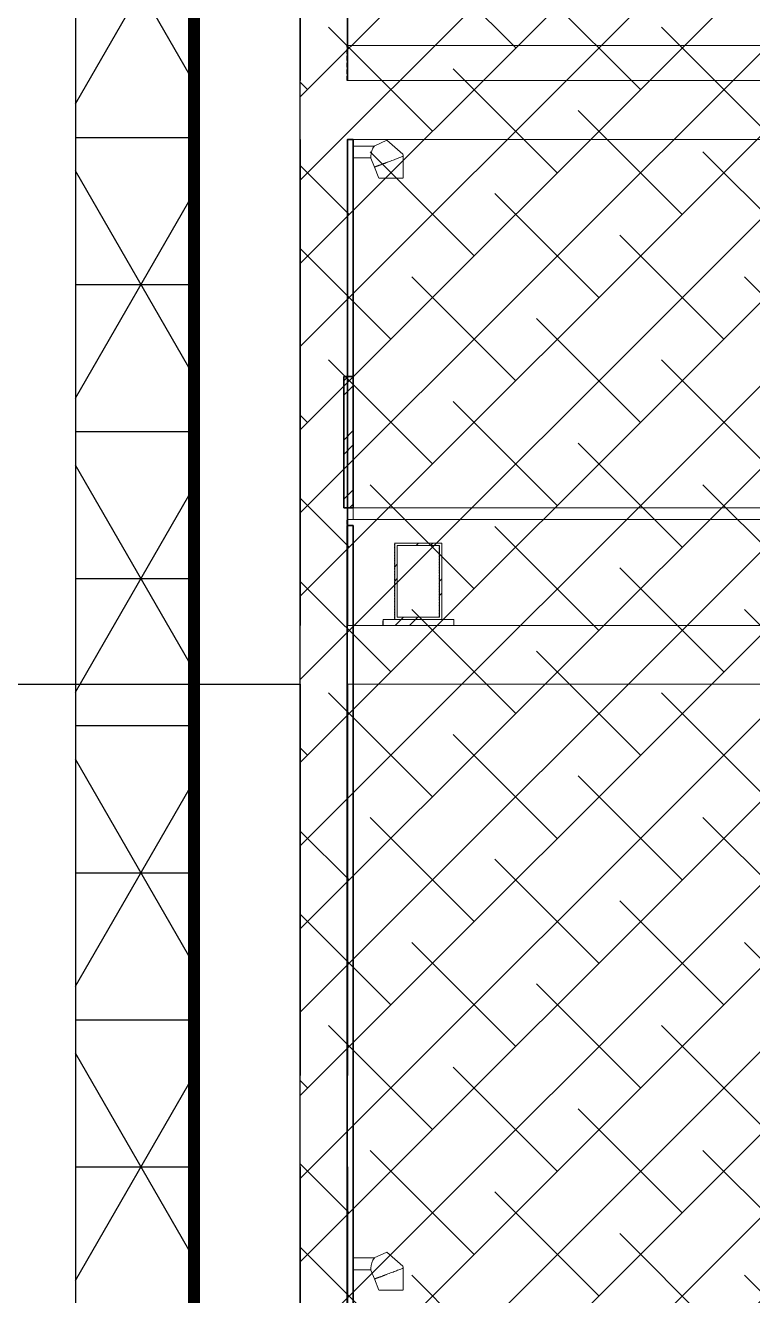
# Model space of a CAD drawing. Header units: millimetres. Extents: x 50357 to 985146, y 723188 to 1803594.
# Drawn here: x 856384 to 862562, y 776407 to 787202 of the extents above; entities that cross this region are included whole.
import ezdxf

# ---------------------------------------------------------------- set-up
doc = ezdxf.new("R2010")
doc.units = ezdxf.units.MM
doc.header["$LTSCALE"] = 3
doc.header["$MEASUREMENT"] = 0
for name, pattern in [('DASHED', [19.05, 12.7, -6.35]), ('HIDDEN', [0.375, 0.25, -0.125]), ('Member Hidden', [4.5, 2.5, -2])]:
    doc.linetypes.add(name, pattern=pattern)
doc.layers.get('Defpoints').update_dxf_attribs({"color": 32})
for name, color, linetype, lineweight, true_color in [('-Surrender line', 7, 'Continuous', 40, 0xff7575), ('A-FLOR-MCUT', 7, 'Continuous', 13, 0x6e6e6e), ('A-FLOR-PATT', 7, 'Continuous', 13, 0x6e6e6e), ('ADS060', 7, 'Continuous', 35, 0x6e6e6e), ('ADS280__', 7, 'Continuous', 13, 0x6e6e6e), ('ADS280_BConcrete', 7, 'Continuous', 13, 0x6e6e6e), ('ADS280_BSteel', 7, 'Continuous', 13, 0x6e6e6e), ('ADS280_C', 7, 'Continuous', 25, 0x6e6e6e), ('ADS280_CU', 7, 'HIDDEN', 13, 0x6e6e6e), ('ADS280_H', 7, 'Member Hidden', 13, 0x6e6e6e), ('ADS280_S', 7, 'Continuous', 13, 0x6e6e6e), ('E-ELEC-EQPM', 7, 'Continuous', 13, 0x6e6e6e), ('I-WALL', 7, 'Continuous', 25, 0x6e6e6e)]:
    doc.layers.add(name, color=color, linetype=linetype, lineweight=lineweight, true_color=true_color)
doc.layers.add('00-TITLEBOX', color=7, linetype='Continuous')
doc.layers.add('Hatch (CARR)', color=8, linetype='Continuous', lineweight=35)
pattern_1 = [(45, (924304.5, 775973.77), (-251.4472, 251.4472), []), (45, (924304.5, 776354.77), (-251.4472, 251.4472), [])]

# ---------------------------------------------------------------- blocks, each defined once
blk = doc.blocks.new('Single Downlight - Single Downlight-4739568-SEC B')
at = {"layer": 'E-ELEC-EQPM'}
for p, q in [((96712, 24074), (96893, 24074)), ((96997, 24124), (96891, 24074)), ((96712, 23974), (96862, 23974)), ((97135, 23800), (97135, 23987)), ((96930, 23800), (96894, 23896)), ((97033, 23800), (96931, 23800)), ((97134, 23800), (97033, 23800))]:
    blk.add_line(p, q, dxfattribs=at)
at = {"layer": 'E-ELEC-EQPM', "flags": 128}
for points in [[(96997, 24124), (97134, 24004), (97135, 23996), (97135, 23993), (97135, 23991), (97135, 23990), (97135, 23990), (97135, 23989), (97135, 23989), (97135, 23989), (97135, 23988), (97135, 23988), (97135, 23988), (97135, 23988), (97135, 23988), (97135, 23988), (97135, 23988), (97135, 23987), (97135, 23987), (97135, 23987), (97135, 23987), (97135, 23987), (97135, 23987), (97135, 23987), (97135, 23987), (97135, 23987), (97135, 23987), (97135, 23987), (97135, 23987), (97135, 23987), (97135, 23987), (97135, 23987), (97135, 23987), (97135, 23987), (97135, 23987), (97135, 23987), (97135, 23987), (97135, 23987), (97135, 23987), (97135, 23987), (97135, 23987)], [(96894, 23896), (96861, 23971), (96861, 23974)]]:
    blk.add_lwpolyline(points, dxfattribs=at)
at = {"layer": 'E-ELEC-EQPM'}
blk.add_ellipse((96998, 23987), major_axis=(0, 137), ratio=0.999986, start_param=0.875202, end_param=1.570796, dxfattribs=at)
blk.add_open_spline([(96862, 23974), (96861, 23976), (96861, 23981), (96861, 23985), (96861, 23987)], degree=3, dxfattribs=at)
for points, knots in [([(97135, 23987), (97135, 23987), (97133, 23986), (97124, 23982), (97109, 23977), (97085, 23968), (97058, 23957), (97029, 23947), (97014, 23941), (97007, 23938)], [-0.9999686, -0.9999686, -0.9999686, -0.9999686, -0.8611111, -0.7222222, -0.5833333, -0.4444444, -0.2222222, -0.1111111, 0, 0, 0, 0]), ([(97007, 23938), (97002, 23937), (96995, 23934), (96985, 23930), (96977, 23927), (96970, 23925), (96963, 23922), (96957, 23919), (96951, 23917), (96946, 23915), (96942, 23914), (96938, 23912), (96934, 23911), (96930, 23910), (96926, 23908), (96921, 23906), (96917, 23905), (96914, 23904), (96912, 23903), (96909, 23902), (96907, 23901), (96904, 23900), (96901, 23899), (96898, 23897), (96896, 23897), (96894, 23896), (96894, 23896), (96894, 23896)], [-1, -1, -1, -1, -0.916667, -0.875, -0.833333, -0.791667, -0.75, -0.708333, -0.666667, -0.638889, -0.611111, -0.583333, -0.555556, -0.527778, -0.5, -0.444444, -0.416667, -0.388889, -0.361111, -0.333333, -0.305556, -0.277778, -0.222222, -0.166667, -0.111111, -0.055556, 0, 0, 0, 0])]:
    blk.add_open_spline(points, degree=3, knots=knots, dxfattribs=at)
blk = doc.blocks.new('Single Downlight - Single Downlight-V3-SEC B')
at = {"layer": 'E-ELEC-EQPM'}
for p, q in [((96712, 14524), (96712, 14624)), ((96712, 14624), (96712, 14624)), ((96712, 14624), (96893, 14624)), ((96997, 14674), (96891, 14624)), ((96712, 14524), (96712, 14524)), ((96712, 14524), (96862, 14524)), ((97135, 14350), (97135, 14537)), ((96930, 14350), (96894, 14446)), ((97033, 14350), (96931, 14350)), ((97134, 14350), (97033, 14350))]:
    blk.add_line(p, q, dxfattribs=at)
at = {"layer": 'E-ELEC-EQPM', "flags": 128}
for points in [[(96997, 14674), (97134, 14554), (97135, 14546), (97135, 14543), (97135, 14541), (97135, 14540), (97135, 14540), (97135, 14539), (97135, 14539), (97135, 14539), (97135, 14538), (97135, 14538), (97135, 14538), (97135, 14538), (97135, 14538), (97135, 14538), (97135, 14538), (97135, 14537), (97135, 14537), (97135, 14537), (97135, 14537), (97135, 14537), (97135, 14537), (97135, 14537), (97135, 14537), (97135, 14537), (97135, 14537), (97135, 14537), (97135, 14537), (97135, 14537), (97135, 14537), (97135, 14537), (97135, 14537), (97135, 14537), (97135, 14537), (97135, 14537), (97135, 14537), (97135, 14537), (97135, 14537), (97135, 14537), (97135, 14537)], [(96894, 14446), (96861, 14521), (96861, 14524)]]:
    blk.add_lwpolyline(points, dxfattribs=at)
at = {"layer": 'E-ELEC-EQPM'}
blk.add_ellipse((96998, 14537), major_axis=(0, 137), ratio=0.999986, start_param=0.875202, end_param=1.570796, dxfattribs=at)
blk.add_open_spline([(96862, 14524), (96861, 14526), (96861, 14531), (96861, 14535), (96861, 14537)], degree=3, dxfattribs=at)
for points, knots in [([(97007, 14488), (97002, 14487), (96995, 14484), (96985, 14480), (96977, 14477), (96970, 14475), (96963, 14472), (96957, 14469), (96951, 14467), (96946, 14465), (96942, 14464), (96938, 14462), (96934, 14461), (96930, 14460), (96926, 14458), (96921, 14456), (96917, 14455), (96914, 14454), (96912, 14453), (96909, 14452), (96907, 14451), (96904, 14450), (96901, 14449), (96898, 14447), (96896, 14447), (96894, 14446), (96894, 14446), (96894, 14446)], [-1, -1, -1, -1, -0.916667, -0.875, -0.833333, -0.791667, -0.75, -0.708333, -0.666667, -0.638889, -0.611111, -0.583333, -0.555556, -0.527778, -0.5, -0.444444, -0.416667, -0.388889, -0.361111, -0.333333, -0.305556, -0.277778, -0.222222, -0.166667, -0.111111, -0.055556, 0, 0, 0, 0]), ([(97135, 14537), (97135, 14537), (97133, 14536), (97124, 14532), (97109, 14527), (97085, 14518), (97058, 14507), (97029, 14497), (97014, 14491), (97007, 14488)], [-0.9999686, -0.9999686, -0.9999686, -0.9999686, -0.8611111, -0.7222222, -0.5833333, -0.4444444, -0.2222222, -0.1111111, 0, 0, 0, 0])]:
    blk.add_open_spline(points, degree=3, knots=knots, dxfattribs=at)

msp = doc.modelspace()

# ---------------------------------------------------------------- hatches: boundary and pattern name
at = {"layer": 'A-FLOR-PATT'}
h = msp.add_hatch(dxfattribs=at)
h.set_pattern_fill('FP_1', color=256, style=0, pattern_type=2)
h.set_pattern_definition(pattern_1)
h.paths.add_polyline_path([(860023.9445, 782102.7666), (860023.9445, 782152.7666), (859423.9425, 782152.7666), (859423.9425, 782102.7666)], flags=0)
at = {"layer": 'ADS060', "lineweight": 13}
h = msp.add_hatch(dxfattribs=at)
h.set_pattern_fill('FP_1', color=256, style=0, pattern_type=2)
h.set_pattern_definition(pattern_1)
h.paths.add_polyline_path([(859169.1359, 783102.7666), (859169.1359, 784217.7666), (859089.1356, 784217.7666), (859089.1356, 783102.7666)], flags=0)
at = {"layer": 'ADS280_BSteel'}
h = msp.add_hatch(dxfattribs=at)
h.set_pattern_fill('FP_1', color=256, style=0, pattern_type=2)
h.set_pattern_definition(pattern_1)
h.paths.add_polyline_path([(859921.7881, 782152.7666), (859921.7881, 782802.7666), (859521.7827, 782802.7666), (859521.7827, 782152.7666)], flags=0)
h.paths.add_polyline_path([(859541.783, 782172.7666), (859541.783, 782782.7666), (859901.7879, 782782.7666), (859901.7879, 782172.7666)], flags=0)
at = {"layer": 'Defpoints'}
h = msp.add_hatch(dxfattribs=at)
h.set_pattern_fill('NET3', color=256, scale=10000)
h.paths.add_polyline_path([(868739.9676, 793213.2103), (868689.4755, 793351.9364), (868189.4755, 791978.1976), (867939.4755, 792665.067), (856808.6576, 792665.067), (856808.6576, 768752.7666), (857816.0721, 768752.7666), (857816.0721, 789596.762), (868739.9676, 789596.762)])
at = {"layer": 'Hatch (CARR)'}
h = msp.add_hatch(dxfattribs=at)
h.set_pattern_fill('ANSI38', color=256, scale=4000)
h.paths.add_polyline_path([(868737.8361, 765552.7666), (868019.1921, 765552.7666), (864238.839, 766602.7666), (858719.1344, 766602.7666), (858719.1344, 789096.7666), (868737.8361, 789096.7666)])

# ---------------------------------------------------------------- linework, layer by layer
at = {"layer": '-Surrender line', "linetype": 'DASHED', "const_width": 100}
msp.add_lwpolyline([(857816.0721, 764484.581), (857816.0721, 792665.067)], dxfattribs=at)
for p, q in [((856808.6576, 792665.067), (856808.6576, 764484.581)), ((846499.1057, 781602.7666), (858719.1344, 781602.7666))]:
    msp.add_line(p, q)
at = {"layer": '00-TITLEBOX'}
msp.add_lwpolyline([(858719.1344, 765552.7666), (858719.1344, 789096.7666), (868737.8361, 789096.7666), (868737.8361, 765552.7666)], dxfattribs=at)
at = {"layer": 'A-FLOR-MCUT'}
msp.add_line((867651.2073, 782102.7666), (859119.1357, 782102.7666), dxfattribs=at)
at = {"layer": 'ADS280__'}
for p, q in [((858717.8555, 786232.7666), (858717.8555, 786732.7666)), ((859167.857, 783002.7666), (859167.857, 783102.7666)), ((858717.8555, 781602.7666), (858717.8555, 782102.7666))]:
    msp.add_line(p, q, dxfattribs=at)
at = {"layer": 'ADS280_BConcrete'}
msp.add_line((858717.8555, 777502.7666), (858717.8555, 778277.7666), dxfattribs=at)
at = {"layer": 'ADS280_C'}
for p, q in [((858717.8555, 786732.7666), (858717.8555, 788902.7666)), ((858717.8555, 782102.7666), (858717.8555, 786232.7666)), ((858717.8555, 778277.7666), (858717.8555, 781602.7666)), ((858717.8555, 773552.7666), (858717.8555, 777502.7666))]:
    msp.add_line(p, q, dxfattribs=at)
at = {"layer": 'ADS280_CU'}
for p, q in [((859117.8568, 784217.7666), (859117.8568, 786232.7666)), ((859119.1357, 786232.7666), (859117.8568, 786232.7666)), ((859087.8567, 783102.7666), (859087.8567, 784217.7666)), ((859089.1356, 784217.7666), (859087.8567, 784217.7666)), ((859087.8567, 783102.7666), (859089.1356, 783102.7666)), ((859117.7016, 774767.7666), (859117.7016, 782952.7666)), ((859119.0861, 782952.7666), (859117.7016, 782952.7666))]:
    msp.add_line(p, q, dxfattribs=at)
at = {"layer": 'ADS280_H', "linetype": 'DASHED', "lineweight": 25}
for p, q in [((859117.8568, 786732.7666), (859117.8568, 787032.7666)), ((859117.8568, 787032.7666), (859119.1357, 787032.7666)), ((859119.1357, 786732.7666), (859117.8568, 786732.7666)), ((859117.8568, 782102.7666), (859117.8568, 783002.7666)), ((859117.8568, 783002.7666), (859119.1357, 783002.7666)), ((859422.6355, 782102.7666), (859422.6355, 782152.7666)), ((859422.6355, 782152.7666), (859423.9425, 782152.7666)), ((859119.1357, 782102.7666), (859117.8568, 782102.7666))]:
    msp.add_line(p, q, dxfattribs=at)
at = {"layer": 'ADS280_H'}
for p, q in [((859519.1879, 782152.7666), (859519.1879, 782802.7666)), ((859519.1879, 782802.7666), (859521.7827, 782802.7666)), ((859899.193, 782172.7666), (859899.193, 782782.7666))]:
    msp.add_line(p, q, dxfattribs=at)
at = {"layer": 'ADS280_S', "lineweight": 35}
for p, q in [((858719.1344, 788902.7666), (858719.1344, 786732.7666)), ((859119.1357, 786732.7666), (859119.1357, 788902.7666)), ((858719.1344, 786232.7666), (858719.1344, 782102.7666)), ((859119.1357, 782102.7666), (859119.1357, 786232.7666)), ((858719.1344, 781602.7666), (858719.1344, 778277.7666)), ((859119.1357, 778277.7666), (859119.1357, 781602.7666)), ((858719.1344, 777502.7666), (858719.1344, 773552.7666)), ((859119.1357, 773552.7666), (859119.1357, 777502.7666))]:
    msp.add_line(p, q, dxfattribs=at)
at = {"layer": 'ADS280_S'}
for p, q in [((867651.2976, 787032.7666), (859119.1357, 787032.7666)), ((858719.1344, 786732.7666), (858719.1344, 786232.7666)), ((859119.1357, 786732.7666), (867651.2073, 786732.7666)), ((859169.1359, 786232.7666), (868068.4582, 786232.7666)), ((863541.8829, 783102.7666), (859169.1359, 783102.7666)), ((859169.1359, 783102.7666), (859169.1359, 783002.7666)), ((867599.1417, 783002.7666), (859119.1357, 783002.7666)), ((859119.1357, 783002.7666), (859119.1357, 782102.7666)), ((859921.7881, 782802.7666), (859521.7827, 782802.7666)), ((859521.7827, 782802.7666), (859521.7827, 782152.7666)), ((859541.783, 782782.7666), (859901.7879, 782782.7666)), ((859541.783, 782172.7666), (859541.783, 782782.7666)), ((859901.7879, 782782.7666), (859901.7879, 782172.7666)), ((859921.7881, 782152.7666), (859921.7881, 782802.7666)), ((860023.9445, 782152.7666), (859423.9425, 782152.7666)), ((859423.9425, 782152.7666), (859423.9425, 782102.7666)), ((859901.7879, 782172.7666), (859541.783, 782172.7666)), ((860023.9445, 782102.7666), (860023.9445, 782152.7666)), ((858719.1344, 782102.7666), (858719.1344, 781602.7666)), ((859119.1357, 781602.7666), (867651.2976, 781602.7666)), ((858719.1344, 778277.7666), (858719.1344, 777502.7666)), ((859119.1357, 777502.7666), (859119.1357, 778277.7666))]:
    msp.add_line(p, q, dxfattribs=at)
at = {"layer": 'I-WALL', "lineweight": 35}
for p, q in [((859119.1357, 786232.7666), (859119.1357, 784217.7666)), ((859169.1359, 786232.7666), (859119.1357, 786232.7666)), ((859169.1359, 783102.7666), (859169.1359, 786232.7666)), ((859169.1359, 784217.7666), (859089.1356, 784217.7666)), ((859089.1356, 784217.7666), (859089.1356, 783102.7666)), ((859089.1356, 783102.7666), (859169.1359, 783102.7666)), ((859118.9805, 782952.7666), (859118.9805, 774767.7666)), ((859168.9807, 782952.7666), (859119.1357, 782952.7666)), ((859168.9807, 774767.7666), (859168.9807, 782952.7666))]:
    msp.add_line(p, q, dxfattribs=at)

# ---------------------------------------------------------------- block references
at = {"layer": 'E-ELEC-EQPM'}
for name in ['Single Downlight - Single Downlight-4739568-SEC B', 'Single Downlight - Single Downlight-V3-SEC B']:
    msp.add_blockref(name, (762457.0559, 762102.7666), dxfattribs=at)

doc.saveas('drawing.dxf')
